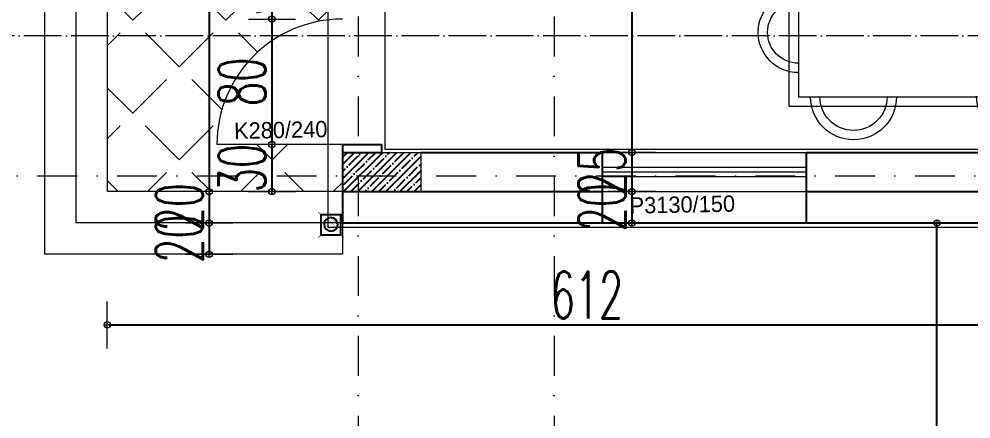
# Model space of a CAD drawing. Header units: millimetres. Extents: x -16104 to 67872, y -88009 to 12107.
# Drawn here: x 25196 to 25803, y 10345 to 10600 of the extents above; entities that cross this region are included whole.
import ezdxf

# ---------------------------------------------------------------- set-up
doc = ezdxf.new("R2010")
doc.units = ezdxf.units.MM
for name, pattern in [('ACAD_ISO04W100', [30, 24, -3, 0, -3]), ('ACAD_ISO07W100', [3, 0, -3]), ('DASHDOTX2', [50.8, 25.4, -12.7, 0, -12.7])]:
    doc.linetypes.add(name, pattern=pattern)
doc.layers.get('0').update_dxf_attribs({"color": 241})
for name, color, linetype, lineweight in [('AKS', 1, 'ACAD_ISO07W100', 5), ('akslar', 144, 'Continuous', 20), ('balkon', 6, 'Continuous', 5), ('duvar', 123, 'Continuous', 25), ('emsal&kolon', 1, 'Continuous', 5), ('kapı', 3, 'Continuous', 5), ('OLCU', 54, 'Continuous', 13), ('pencere', 5, 'Continuous', 5), ('POZ', 36, 'Continuous', 18), ('SıVA', 40, 'Continuous', 9), ('tefriş', 30, 'Continuous', 5), ('ÖLÇÜ', 252, 'Continuous', 20)]:
    doc.layers.add(name, color=color, linetype=linetype, lineweight=lineweight)
doc.styles.add('DIM', font='Txttw.shx', dxfattribs={"width": 0.6})
doc.styles.add('M2', font='stylu.ttf', dxfattribs={"height": 10})
doc.dimstyles.new('50', dxfattribs={"dimscale": 0, "dimtxt": 30, "dimasz": 1, "dimexe": 0, "dimexo": 2, "dimgap": 4, "dimtad": 1, "dimdec": 0, "dimzin": 0, "dimdsep": 46, "dimtxsty": 'DIM', "dimblk1": 'DOT', "dimblk2": 'DOT', "dimsah": 1, "dimcen": 1.5, "dimdle": 3, "dimse1": 1, "dimse2": 1, "dimclrd": 256, "dimclre": 9, "dimclrt": 256, "dimadec": 0, "dimazin": 0, "dimtfac": 0.24, "dimtdec": 0, "dimtix": 1, "dimtmove": 2, "dimatfit": 3, "dimldrblk": 'DOT', "dimfxl": 0, "dimtolj": 1, "dimtzin": 15, "dimarcsym": 0})

# ---------------------------------------------------------------- blocks, each defined once
blk = doc.blocks.new('rb')
at = {"layer": 'tefriş'}
for points in [[(1548.4, 487.07), (1595.5, 487.07), (1595.5, 394.92), (1548.4, 394.92)], [(1551.4, 484.07), (1592.5, 484.07), (1592.5, 397.92), (1551.4, 397.92)]]:
    blk.add_lwpolyline(points, close=True, dxfattribs=at)
for centre, radius, start, end in [((1571.95, 484.07), 12.83, 0, 180), ((1571.95, 484.07), 9.83, 0, 180), ((1551.4, 466.84), 14.18, 90, 270), ((1592.5, 466.49), 13.72, 270, 90), ((1551.4, 466.84), 11.18, 90, 270), ((1592.5, 466.49), 10.72, 270, 90), ((1551.4, 415.62), 14.18, 90, 270), ((1551.4, 415.62), 11.18, 90, 270), ((1592.29, 413.54), 13.72, 270, 90), ((1592.29, 413.54), 10.72, 270, 90), ((1571.95, 397.92), 13.83, 180, 0), ((1571.95, 397.92), 10.83, 180, 0)]:
    blk.add_arc(centre, radius, start, end, dxfattribs=at)
blk = doc.blocks.new('DOT')
for p, q in [((0, 15), (0, -15)), ((-2, 0), (0, 0)), ((2, 0), (0, 0))]:
    blk.add_line(p, q)
blk.add_circle((0, 0), 2)
blk = doc.blocks.new('*D5243')
at = {"layer": 'Defpoints', "color": 0, "transparency": 16777216}
for p in [(25317.37, 10984.73), (25317.37, 10490.04), (25317.37, 10490.04)]:
    blk.add_point(p, dxfattribs=at)
at = {"layer": 'OLCU', "lineweight": -2, "transparency": 16777216}
blk.add_line((25317.37, 10983.73), (25317.37, 10491.04), dxfattribs=at)
for p, rotation in [((25317.37, 10984.73), 90), ((25317.37, 10490.04), 270)]:
    blk.add_blockref('DOT', p, dxfattribs=dict(at, rotation=rotation))
at = {"layer": 'OLCU', "transparency": 16777216, "insert": (25298.37, 10737.39), "char_height": 30, "attachment_point": 5, "rotation": 90, "style": 'DIM'}
blk.add_mtext('\\A1;495', dxfattribs=at)
blk = doc.blocks.new('*D5244')
at = {"layer": 'Defpoints', "color": 0, "transparency": 16777216}
for p in [(25317.37, 10490.04), (25317.37, 10470.04), (25317.37, 10470.04)]:
    blk.add_point(p, dxfattribs=at)
at = {"layer": 'OLCU', "lineweight": -2, "transparency": 16777216}
for p, q in [((25317.37, 10491.04), (25317.37, 10492.04)), ((25317.37, 10490.04), (25317.37, 10470.04)), ((25317.37, 10469.04), (25317.37, 10468.04))]:
    blk.add_line(p, q, dxfattribs=at)
for p, rotation in [((25317.37, 10490.04), 270), ((25317.37, 10470.04), 90)]:
    blk.add_blockref('DOT', p, dxfattribs=dict(at, rotation=rotation))
at = {"layer": 'OLCU', "transparency": 16777216, "insert": (25298.37, 10480.04), "char_height": 30, "attachment_point": 5, "rotation": 90, "style": 'DIM'}
blk.add_mtext('\\A1;20', dxfattribs=at)
blk = doc.blocks.new('*D5558')
at = {"layer": 'Defpoints', "color": 0, "transparency": 16777216}
for p in [(25317.37, 10470.04), (25317.37, 10450.04), (25317.37, 10450.04)]:
    blk.add_point(p, dxfattribs=at)
at = {"layer": 'OLCU', "lineweight": -2, "transparency": 16777216}
for p, q in [((25317.37, 10471.04), (25317.37, 10472.04)), ((25317.37, 10470.04), (25317.37, 10450.04)), ((25317.37, 10449.04), (25317.37, 10448.04))]:
    blk.add_line(p, q, dxfattribs=at)
for p, rotation in [((25317.37, 10470.04), 270), ((25317.37, 10450.04), 90)]:
    blk.add_blockref('DOT', p, dxfattribs=dict(at, rotation=rotation))
at = {"layer": 'OLCU', "transparency": 16777216, "insert": (25298.37, 10460.04), "char_height": 30, "attachment_point": 5, "rotation": 90, "style": 'DIM'}
blk.add_mtext('\\A1;20', dxfattribs=at)
blk = doc.blocks.new('*D5561')
at = {"layer": 'Defpoints', "color": 0, "transparency": 16777216}
for p in [(25402.37, 10635.04), (25357.37, 10600.04), (25402.37, 10600.04)]:
    blk.add_point(p, dxfattribs=at)
at = {"layer": 'OLCU', "lineweight": -2, "transparency": 16777216}
for p, q in [((25357.37, 10636.04), (25357.37, 10637.04)), ((25357.37, 10635.04), (25357.37, 10600.04)), ((25357.37, 10599.04), (25357.37, 10598.04))]:
    blk.add_line(p, q, dxfattribs=at)
for p, rotation in [((25357.37, 10635.04), 270), ((25357.37, 10600.04), 90)]:
    blk.add_blockref('DOT', p, dxfattribs=dict(at, rotation=rotation))
at = {"layer": 'OLCU', "transparency": 16777216, "insert": (25338.37, 10617.54), "char_height": 30, "attachment_point": 5, "rotation": 90, "style": 'DIM'}
blk.add_mtext('\\A1;35', dxfattribs=at)
blk = doc.blocks.new('*D5247')
at = {"layer": 'Defpoints', "color": 0, "transparency": 16777216}
for p in [(25402.37, 10600.04), (25357.37, 10520.04), (25402.37, 10520.04)]:
    blk.add_point(p, dxfattribs=at)
at = {"layer": 'OLCU', "lineweight": -2, "transparency": 16777216}
blk.add_line((25357.37, 10599.04), (25357.37, 10521.04), dxfattribs=at)
for p, rotation in [((25357.37, 10600.04), 90), ((25357.37, 10520.04), 270)]:
    blk.add_blockref('DOT', p, dxfattribs=dict(at, rotation=rotation))
at = {"layer": 'OLCU', "transparency": 16777216, "insert": (25338.37, 10560.04), "char_height": 30, "attachment_point": 5, "rotation": 90, "style": 'DIM'}
blk.add_mtext('\\A1;80', dxfattribs=at)
blk = doc.blocks.new('*D5248')
at = {"layer": 'Defpoints', "color": 0, "transparency": 16777216}
for p in [(25357.37, 10520.04), (25357.37, 10490.04), (25357.37, 10490.04)]:
    blk.add_point(p, dxfattribs=at)
at = {"layer": 'OLCU', "lineweight": -2, "transparency": 16777216}
for p, q in [((25357.37, 10521.04), (25357.37, 10522.04)), ((25357.37, 10520.04), (25357.37, 10490.04)), ((25357.37, 10489.04), (25357.37, 10488.04))]:
    blk.add_line(p, q, dxfattribs=at)
for p, rotation in [((25357.37, 10520.04), 270), ((25357.37, 10490.04), 90)]:
    blk.add_blockref('DOT', p, dxfattribs=dict(at, rotation=rotation))
at = {"layer": 'OLCU', "transparency": 16777216, "insert": (25338.37, 10505.04), "char_height": 30, "attachment_point": 5, "rotation": 90, "style": 'DIM'}
blk.add_mtext('\\A1;30', dxfattribs=at)
blk = doc.blocks.new('*D5257')
at = {"layer": 'Defpoints', "color": 0, "transparency": 16777216}
for p in [(25587.01, 10999.73), (25587.01, 10515.04), (25587.01, 10515.04)]:
    blk.add_point(p, dxfattribs=at)
at = {"layer": 'OLCU', "lineweight": -2, "transparency": 16777216}
blk.add_line((25587.01, 10998.73), (25587.01, 10516.04), dxfattribs=at)
for p, rotation in [((25587.01, 10999.73), 90), ((25587.01, 10515.04), 270)]:
    blk.add_blockref('DOT', p, dxfattribs=dict(at, rotation=rotation))
at = {"layer": 'OLCU', "transparency": 16777216, "insert": (25568.01, 10757.39), "char_height": 30, "attachment_point": 5, "rotation": 90, "style": 'DIM'}
blk.add_mtext('\\A1;485', dxfattribs=at)
blk = doc.blocks.new('*D5258')
at = {"layer": 'Defpoints', "color": 0, "transparency": 16777216}
for p in [(25587.01, 10515.04), (25587.01, 10490.04), (25587.01, 10490.04)]:
    blk.add_point(p, dxfattribs=at)
at = {"layer": 'OLCU', "lineweight": -2, "transparency": 16777216}
for p, q in [((25587.01, 10516.04), (25587.01, 10517.04)), ((25587.01, 10515.04), (25587.01, 10490.04)), ((25587.01, 10489.04), (25587.01, 10488.04))]:
    blk.add_line(p, q, dxfattribs=at)
for p, rotation in [((25587.01, 10515.04), 270), ((25587.01, 10490.04), 90)]:
    blk.add_blockref('DOT', p, dxfattribs=dict(at, rotation=rotation))
at = {"layer": 'OLCU', "transparency": 16777216, "insert": (25568.01, 10502.54), "char_height": 30, "attachment_point": 5, "rotation": 90, "style": 'DIM'}
blk.add_mtext('\\A1;25', dxfattribs=at)
blk = doc.blocks.new('*D5276')
at = {"layer": 'Defpoints', "color": 0, "transparency": 16777216}
for p in [(25587.01, 10490.04), (25587.01, 10470.04), (25587.01, 10470.04)]:
    blk.add_point(p, dxfattribs=at)
at = {"layer": 'OLCU', "lineweight": -2, "transparency": 16777216}
for p, q in [((25587.01, 10491.04), (25587.01, 10492.04)), ((25587.01, 10490.04), (25587.01, 10470.04)), ((25587.01, 10469.04), (25587.01, 10468.04))]:
    blk.add_line(p, q, dxfattribs=at)
for p, rotation in [((25587.01, 10490.04), 270), ((25587.01, 10470.04), 90)]:
    blk.add_blockref('DOT', p, dxfattribs=dict(at, rotation=rotation))
at = {"layer": 'OLCU', "transparency": 16777216, "insert": (25568.01, 10480.04), "char_height": 30, "attachment_point": 5, "rotation": 90, "style": 'DIM'}
blk.add_mtext('\\A1;20', dxfattribs=at)
blk = doc.blocks.new('A$C412C2498')
at = {"color": 5, "const_width": 0.6}
for points in [[(3.64, 24.29), (0.19, 27)], [(23.8, 24.29), (27.26, 27)], [(3.64, 2.95), (0.19, 0.24)], [(23.8, 2.95), (27.26, 0.24)]]:
    blk.add_lwpolyline(points, dxfattribs=at)
at = {"color": 5}
blk.add_lwpolyline([(23.8, 24.29), (3.64, 24.29), (3.64, 2.95), (23.8, 2.95)], close=True, dxfattribs=at)
at = {"const_width": 0.1}
for points in [[(6.68, 12.23), (14.63, 20.17)], [(6.76, 14.48), (12.37, 20.1)], [(7.15, 10.44), (16.41, 19.71)], [(7.89, 9.07), (17.79, 18.97)], [(8.8, 8), (18.86, 18.06)], [(9.96, 7.09), (19.77, 16.9)], [(11.26, 6.45), (20.41, 15.6)], [(13.03, 6.04), (20.82, 13.83)], [(14.77, 6.07), (20.78, 12.09)], [(17.41, 7.02), (19.84, 9.45)]]:
    blk.add_lwpolyline(points, dxfattribs=at)
blk.add_circle((13.74, 13.11), 7.12)
blk = doc.blocks.new('A$C5E2C1EC0')
at = {"xscale": 0.6105719971092185, "yscale": 0.6105719971092185, "zscale": 0.6105719971092185}
blk.add_blockref('A$C412C2498', (0, 0), dxfattribs=at)
blk = doc.blocks.new('*D5536')
at = {"layer": 'Defpoints', "color": 0, "transparency": 16777216}
for p in [(25252.37, 10490.04), (25864.37, 10470.04), (25864.37, 10405.04)]:
    blk.add_point(p, dxfattribs=at)
at = {"layer": 'OLCU', "lineweight": -2, "transparency": 16777216}
blk.add_line((25253.37, 10405.04), (25863.37, 10405.04), dxfattribs=at)
at = {"layer": 'OLCU', "lineweight": -2, "transparency": 16777216, "rotation": 180}
blk.add_blockref('DOT', (25252.37, 10405.04), dxfattribs=at)
at = {"layer": 'OLCU', "lineweight": -2, "transparency": 16777216}
blk.add_blockref('DOT', (25864.37, 10405.04), dxfattribs=at)
at = {"layer": 'OLCU', "transparency": 16777216, "insert": (25558.37, 10424.04), "char_height": 30, "attachment_point": 5, "style": 'DIM'}
blk.add_mtext('\\A1;612', dxfattribs=at)
blk = doc.blocks.new('*D5539')
at = {"layer": 'Defpoints', "color": 0, "transparency": 16777216}
for p in [(25781.66, 10470.04), (25884.37, 10470.04), (25884.37, 9465.54)]:
    blk.add_point(p, dxfattribs=at)
at = {"layer": 'OLCU', "lineweight": -2, "transparency": 16777216}
blk.add_line((25781.66, 9466.54), (25781.66, 10469.04), dxfattribs=at)
for p, rotation in [((25781.66, 10470.04), 90), ((25781.66, 9465.54), 270)]:
    blk.add_blockref('DOT', p, dxfattribs=dict(at, rotation=rotation))
at = {"layer": 'OLCU', "transparency": 16777216, "insert": (25762.66, 9967.79), "char_height": 30, "attachment_point": 5, "rotation": 90, "style": 'DIM'}
blk.add_mtext('\\A1;1005', dxfattribs=at)

msp = doc.modelspace()

# ---------------------------------------------------------------- hatches: boundary and pattern name
h = msp.add_hatch()
h.set_pattern_fill('ANSI35,_O', color=256)
h.set_pattern_definition([(45, (14410.221, 0), (-4.490128, 4.490128), []), (45, (14414.711, 0), (-4.490128, 4.490128), [7.9375, -1.5875, 0, -1.5875])])
h.paths.add_polyline_path([(25412.36, 10515.04), (25402.37, 10515.04), (25402.37, 10500.04), (25412.36, 10500.04)])
h.paths.add_polyline_path([(25452.37, 10515.04), (25412.36, 10515.04), (25412.36, 10500.04), (25452.37, 10500.04)])
h.paths.add_polyline_path([(25452.37, 10500.04), (25412.36, 10500.04), (25412.36, 10490.04), (25452.37, 10490.04)])
h.paths.add_polyline_path([(25412.36, 10500.04), (25402.37, 10500.04), (25402.37, 10490.04), (25412.36, 10490.04)])
at = {"layer": 'ÖLÇÜ'}
h = msp.add_hatch(dxfattribs=at)
h.set_pattern_fill('ANGLE,_O', color=256, scale=6, angle=45)
h.set_pattern_definition([(45, (10806.83, 17059.605), (-29.63485, 29.63485), [30.48, -11.43]), (135, (10806.83, 17059.605), (-29.63485, -29.63485), [30.48, -11.43])])
h.paths.add_polyline_path([(25317.37, 10984.73), (25252.37, 10984.73), (25252.37, 10959.73), (25321.38, 10959.73, -0.079624)])
h.paths.add_polyline_path([(25321.38, 10959.73), (25252.37, 10959.73), (25252.37, 10780.04), (25402.37, 10780.04), (25402.37, 10959.73), (25397.37, 10959.73), (25397.37, 10904.73, -0.323907)])
h.paths.add_polyline_path([(25402.37, 10635.04), (25402.37, 10765.04), (25402.37, 10780.04), (25252.37, 10780.04), (25252.37, 10589.37), (25362.44, 10589.37, -0.131404), (25402.37, 10600.04)])
h.paths.add_polyline_path([(25362.44, 10589.37), (25252.37, 10589.37), (25252.37, 10500.04), (25402.37, 10500.04), (25402.37, 10515.04), (25402.37, 10520.04), (25322.37, 10520.04, -0.268211)])
h.paths.add_polyline_path([(25402.37, 10500.04), (25252.37, 10500.04), (25252.37, 10490.04), (25402.37, 10490.04)])
h.paths.add_polyline_path([(25400.33, 10923.74), (25399.25, 10985.68), (25385.58, 10985.44), (25386.66, 10923.5)], flags=9)
h.paths.add_polyline_path([(25252.7, 10807.74), (25340.55, 10807.74), (25340.55, 10777.95), (25252.7, 10777.95)], flags=9)
h.paths.add_polyline_path([(25253.36, 10835.97), (25357.5, 10835.97), (25357.5, 10809.11), (25253.36, 10809.11)], flags=24)
h.paths.add_polyline_path([(25402.87, 10650.73), (25403.13, 10741.22), (25385.36, 10741.27), (25385.1, 10650.78)], flags=9)
h.paths.add_polyline_path([(25315.87, 10537.97), (25315.87, 10582.12), (25360.87, 10582.12), (25360.87, 10537.97)], flags=24)
h.paths.add_polyline_path([(25315.87, 10482.97), (25315.87, 10527.12), (25360.87, 10527.12), (25360.87, 10482.97)], flags=9)
h.paths.add_polyline_path([(25275.87, 10457.97), (25275.87, 10502.12), (25320.87, 10502.12), (25320.87, 10457.97)], flags=9)

# ---------------------------------------------------------------- linework, layer by layer
at = {"layer": 'AKS', "color": 1, "linetype": 'ACAD_ISO04W100'}
msp.add_line((27721.55, 10589.37), (25113.2, 10589.37), dxfattribs=at)
at = {"layer": 'akslar', "linetype": 'DASHDOTX2'}
for p, q in [((25412.36, 11925.04), (25412.36, 9115.54)), ((25537.37, 11925.04), (25537.37, 9115.54)), ((24902.37, 10500.04), (27952.37, 10500.04))]:
    msp.add_line(p, q, dxfattribs=at)
at = {"layer": 'balkon'}
for p, q in [((25212.37, 10984.73), (25212.37, 10450.04)), ((25232.37, 10984.73), (25232.37, 10470.04)), ((25252.37, 10984.73), (25252.37, 10490.04)), ((25402.37, 10490.04), (25252.37, 10490.04)), ((25402.37, 10470.04), (25232.37, 10470.04)), ((25402.37, 10470.04), (25402.37, 10450.04)), ((25402.37, 10450.04), (25212.37, 10450.04))]:
    msp.add_line(p, q, dxfattribs=at)
at = {"layer": 'duvar'}
for p, q in [((25402.37, 10520.04), (25402.37, 10470.04)), ((25402.37, 10520.04), (25427.37, 10520.04)), ((25427.37, 10520.04), (25427.37, 10515.04)), ((25402.37, 10515.04), (25427.37, 10515.04)), ((25452.37, 10515.04), (25568.37, 10515.04)), ((25568.37, 10470.04), (25568.37, 10515.04)), ((25698.37, 10515.04), (26027.37, 10515.04)), ((25698.37, 10470.04), (25698.37, 10515.04)), ((25402.37, 10490.04), (25568.37, 10490.04)), ((25698.37, 10490.04), (25884.37, 10490.04)), ((25402.37, 10470.04), (25568.37, 10470.04)), ((25568.37, 10470.04), (25698.37, 10470.04)), ((25698.37, 10470.04), (25864.37, 10470.04))]:
    msp.add_line(p, q, dxfattribs=at)
at = {"layer": 'emsal&kolon'}
msp.add_lwpolyline([(25402.37, 10490.04), (25402.37, 10515.04), (25452.37, 10515.04), (25452.37, 10490.04), (25402.37, 10490.04)], dxfattribs=at)
at = {"layer": 'kapı'}
msp.add_line((25402.37, 10520.04), (25322.37, 10520.04), dxfattribs=at)
msp.add_arc((25402.37, 10520.04), 80, 90, 180, dxfattribs=at)
at = {"layer": 'OLCU'}
msp.add_line((25698.37, 10470.04), (25698.37, 10470.04), dxfattribs=at)
at = {"layer": 'pencere'}
for p, q in [((25568.37, 10515.04), (25698.37, 10515.04)), ((25568.37, 10505.54), (25698.37, 10505.54)), ((25568.37, 10502.54), (25698.37, 10502.54)), ((25568.37, 10499.54), (25698.37, 10499.54)), ((25568.37, 10490.04), (25698.37, 10490.04))]:
    msp.add_line(p, q, dxfattribs=at)
at = {"layer": 'SıVA'}
for points in [[(26992.37, 10217.04), (26992.37, 9702.54), (26857.37, 9702.54), (26857.37, 9442.54), (26075.37, 9442.54), (26075.37, 9612.54), (25855.37, 9612.54), (25855.37, 10467.04), (25393.37, 10467.04), (25393.37, 10981.73), (25223.37, 10981.73), (25223.37, 11434.04), (25513.37, 11434.04), (25513.37, 11604.04), (27335.37, 11604.04), (27335.37, 11434.04), (27625.37, 11434.04), (27625.37, 10981.73), (27455.37, 10981.73), (27455.37, 10487.04), (27295.37, 10487.04), (27295.37, 10217.04)], [(25429.37, 10517.04), (26025.37, 10517.04), (26025.37, 10542.04), (26030.37, 10542.04), (26030.37, 10758.04), (26025.37, 10758.04), (26025.37, 10812.04), (26030.37, 10812.04), (26030.37, 10997.73), (25937.37, 10997.73), (25454.37, 10997.73), (25454.37, 10982.73), (25429.37, 10982.73), (25429.37, 10600.04)]]:
    msp.add_lwpolyline(points, close=True, dxfattribs=at)

# ---------------------------------------------------------------- block references
at = {"ltscale": 50, "xscale": -1, "rotation": 180}
msp.add_blockref('A$C5E2C1EC0', (25386.67, 10477.13), dxfattribs=at)
at = {"layer": 'pencere', "xscale": -2, "yscale": 2, "zscale": 2, "rotation": 90}
msp.add_blockref('rb', (26661.41, 13735.46), dxfattribs=at)

# ---------------------------------------------------------------- texts
at = {"layer": 'POZ', "style": 'M2', "flags": 4}
for tag, p in [('K280/240', (25333.36, 10523.55)), ('P3130/150', (25585.69, 10475.91))]:
    msp.add_attdef(tag, p, 'K1 80/210', height=10.4, rotation=1.13919, dxfattribs=at)

# ---------------------------------------------------------------- dimensions: what is measured, and where the dimension line sits
at = {"layer": 'OLCU'}
for base, p1, p2, text, picture, middle in [((25587.01, 10515.04), (25587.01, 10999.73), (25587.01, 10515.04), '485', '*D5257', (25568.01, 10757.39)), ((25317.37, 10490.04), (25317.37, 10984.73), (25317.37, 10490.04), '495', '*D5243', (25298.37, 10737.39))]:
    dim = msp.add_linear_dim(base=base, p1=p1, p2=p2, angle=90, text=text, dimstyle='50', override={"dimscale": 1}, dxfattribs=at)
    dim.commit()
    dim.dimension.update_dxf_attribs({"geometry": picture, "text_midpoint": middle})
for base, p1, p2, picture, middle in [((25357.37, 10600.04), (25402.37, 10635.04), (25402.37, 10600.04), '*D5561', (25338.37, 10617.54)), ((25357.37, 10520.04), (25402.37, 10600.04), (25402.37, 10520.04), '*D5247', (25338.37, 10560.04)), ((25357.37, 10490.04), (25357.37, 10520.04), (25357.37, 10490.04), '*D5248', (25338.37, 10505.04)), ((25587.01, 10490.04), (25587.01, 10515.04), (25587.01, 10490.04), '*D5258', (25568.01, 10502.54)), ((25317.37, 10470.04), (25317.37, 10490.04), (25317.37, 10470.04), '*D5244', (25298.37, 10480.04)), ((25587.01, 10470.04), (25587.01, 10490.04), (25587.01, 10470.04), '*D5276', (25568.01, 10480.04)), ((25317.37, 10450.04), (25317.37, 10470.04), (25317.37, 10450.04), '*D5558', (25298.37, 10460.04))]:
    dim = msp.add_linear_dim(base=base, p1=p1, p2=p2, angle=90, dimstyle='50', override={"dimscale": 1}, dxfattribs=at)
    dim.commit()
    dim.dimension.update_dxf_attribs({"geometry": picture, "text_midpoint": middle})
dim = msp.add_linear_dim(base=(25864.37, 10405.04), p1=(25252.37, 10490.04), p2=(25864.37, 10470.04), dimstyle='50', override={"dimscale": 1}, dxfattribs=at)
dim.commit()
dim.dimension.update_dxf_attribs({"geometry": '*D5536', "text_midpoint": (25558.37, 10424.04)})
dim = msp.add_aligned_dim(p1=(25884.37223984, 9465.54463968), p2=(25884.37223984, 10470.04463968), distance=102.70769654, dimstyle='50', override={"dimscale": 1}, dxfattribs=at)
dim.commit()
dim.dimension.update_dxf_attribs({"geometry": '*D5539', "text_midpoint": (25762.6645433, 9967.79463968)})

doc.saveas('drawing.dxf')
